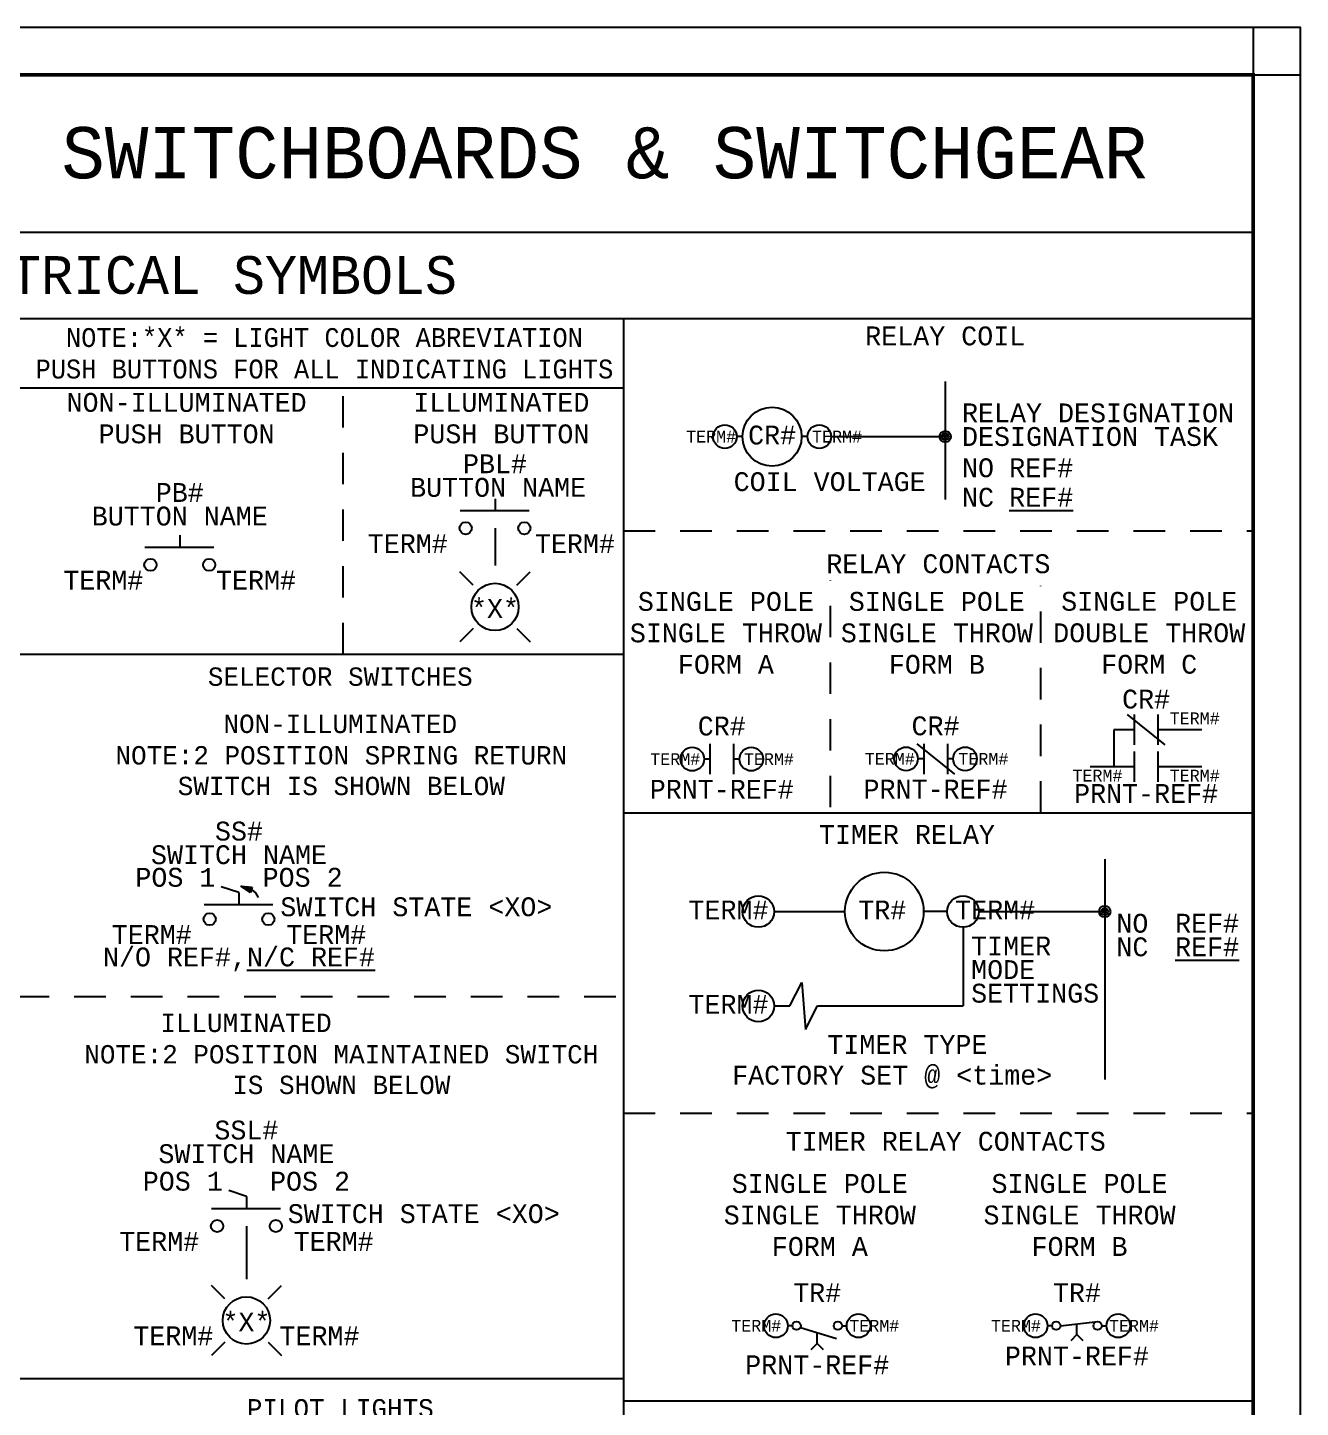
# Model space of a CAD drawing. Header units: inches. Extents: x -0.2 to 16.8, y -0.2 to 10.8.
# Drawn here: x 11.76 to 16.81, y 5.33 to 10.81 of the extents above; entities that cross this region are included whole.
import ezdxf
from ezdxf.enums import TextEntityAlignment as Align

# ---------------------------------------------------------------- set-up
doc = ezdxf.new("R2010")
doc.units = ezdxf.units.IN
doc.header["$LTSCALE"] = 0.25
doc.header["$MEASUREMENT"] = 0
doc.linetypes.add('DASHED', pattern=[0.75, 0.5, -0.25])
doc.layers.get('0').update_dxf_attribs({"linetype": 'CONTINUOUS'})
doc.layers.add('Border', color=250, linetype='CONTINUOUS', plot=False)
for name, color, linetype in [('DESC', 150, 'CONTINUOUS'), ('LINK', 9, 'CONTINUOUS'), ('LOC', 8, 'CONTINUOUS'), ('MISC', 7, 'CONTINUOUS'), ('POS', 52, 'CONTINUOUS'), ('SYMS', 7, 'CONTINUOUS'), ('TAGFIXED', 7, 'CONTINUOUS'), ('TAGS', 150, 'CONTINUOUS'), ('TERMS', 123, 'CONTINUOUS'), ('TITLEBLOCK', 7, 'CONTINUOUS'), ('WIRE_TYPE', 7, 'CONTINUOUS'), ('XREF', 7, 'CONTINUOUS'), ('XREFCHILD', 134, 'CONTINUOUS')]:
    doc.layers.add(name, color=color, linetype=linetype)
doc.styles.add('Mono 821', font='monos.ttf', dxfattribs={"height": 1.8})
doc.styles.add('Mono 821 Leader', font='monos.ttf', dxfattribs={"height": 0.075})
doc.styles.get("Standard").update_dxf_attribs({"font": 'SIMPLEX'})
doc.styles.add('WD', font='monosb.ttf')
doc.styles.add('WD_IEC', font='monosb.ttf', dxfattribs={"width": 0.9, "height": 4})

# ---------------------------------------------------------------- blocks, each defined once
blk = doc.blocks.new('ECAD_LSE_Custom_TB_2.0')
at = {"layer": 'Border', "linetype": 'Continuous'}
for points in [[(0, 0), (17, 0), (17, 11), (0, 11)], [(17, 11), (16.8125, 11), (16.8125, 10.8125), (17, 10.8125)]]:
    blk.add_lwpolyline(points, close=True, dxfattribs=at)
at = {"layer": 'TITLEBLOCK', "color": 7, "linetype": 'Continuous', "const_width": 0.0152}
blk.add_lwpolyline([(0.1875, 10.8125), (0.1875, 0.1875), (16.8125, 0.1875), (16.8125, 10.8125)], close=True, dxfattribs=at)
at = {"layer": 'TITLEBLOCK', "linetype": 'Continuous', "lineweight": 30, "flags": 104}
blk.add_attdef('SYSTEM_SPECS', text='', height=0.075, dxfattribs=at).set_placement((13.25, 10.7188), align=Align.TOP_LEFT)
at = {"layer": 'TITLEBLOCK', "linetype": 'Continuous', "style": 'Mono 821'}
blk.add_attdef('PROJECT_NAME', text='', height=0.1, dxfattribs=at).set_placement((13.5075, 1.2089), align=Align.MIDDLE_LEFT)
blk.add_attdef('CUSTOMER_DESIGNATION', text='', height=0.1, dxfattribs=at).set_placement((11.25, 1.1875), align=Align.TOP_CENTER)
for tag, p in [('CUSTOMER', (14.4154, 1)), ('SWBD_AMP_VOLT_KAIC_NEMA', (11.25, 0.9375)), ('SCALE', (16.0901, 0.9724)), ('CUSTOMER_2', (14.4154, 0.8438)), ('CUSTOMER_3', (14.4154, 0.6875)), ('QUOTE_NUMBER', (16.0636, 0.7097)), ('DWG_NUMBER', (16.1041, 0.3594))]:
    blk.add_attdef(tag, text='', height=0.1, dxfattribs=at).set_placement(p, align=Align.MIDDLE_CENTER)
blk.add_attdef('DWG_TYPE', text='', height=0.1, dxfattribs=at).set_placement((11.25, 0.6875), align=Align.BOTTOM_CENTER)
blk = doc.blocks.new('HPB11')
for p, q in [((0, 0.1172), (0, 0.0703)), ((-0.1387, 0.0703), (0.135, 0.0703))]:
    blk.add_line(p, q)
for centre in [(-0.1165, 0), (0.1165, 0)]:
    blk.add_circle(centre, 0.0242)
at = {"style": 'WD'}
for tag, p in [('INST', (0, 0.6194)), ('LOC', (0, 0.4922)), ('DESC1', (0, 0.375)), ('DESC2', (0, 0.2812)), ('TAG1', (0, 0.1406)), ('XREF', (0, -0.1453))]:
    blk.add_attdef(tag, text='', height=0.075, dxfattribs=at).set_placement(p, align=Align.CENTER)
for tag, p in [('X2LINK', (0, 0.1641)), ('X8LINK', (0, 0))]:
    blk.add_attdef(tag, p, '', height=0.0075, dxfattribs=at)
for tag, p, height, flags in [('FAMILY', (0.1535, 0.1143), 0.0075, 9), ('CONTACT', (0.1535, 0.1018), 0.0075, 1), ('X4TERM01', (-0.1406, 0), 0.00938, 1), ('X1TERM02', (0.1406, 0), 0.00938, 1)]:
    blk.add_attdef(tag, p, '', height=height, dxfattribs=dict(at, flags=flags))
at = {"linetype": 'Continuous', "style": 'WD', "flags": 9}
for tag, p in [('ASSYCODE', (0.1725, 0.0535)), ('MFG', (0.1708, 0.0665)), ('CAT', (0.1723, 0.0811))]:
    blk.add_attdef(tag, text='', height=0.0075, dxfattribs=at).set_placement(p, align=Align.CENTER)
at = {"linetype": 'Continuous', "style": 'WD', "flags": 8}
blk.add_attdef('TERM01', text='', height=0.075, dxfattribs=at).set_placement((-0.1875, -0.0235), align=Align.TOP_RIGHT)
blk.add_attdef('TERM02', text='', height=0.075, dxfattribs=at).set_placement((0.1875, -0.0235), align=Align.TOP_LEFT)
blk = doc.blocks.new('HPB11L')
for p, q in [((0, 0.1172), (0, 0.0703)), ((-0.1387, 0.0703), (0.135, 0.0703))]:
    blk.add_line(p, q)
for centre in [(-0.1165, 0), (0.1165, 0)]:
    blk.add_circle(centre, 0.0242)
at = {"style": 'WD'}
for tag, p in [('INST', (0, 0.6194)), ('LOC', (0, 0.4922)), ('DESC1', (0, 0.375)), ('DESC2', (0, 0.2812)), ('TAG1', (0, 0.1406)), ('XREF', (0, -0.1453))]:
    blk.add_attdef(tag, text='', height=0.075, dxfattribs=at).set_placement(p, align=Align.CENTER)
for tag, p in [('X2LINK', (0, 0.1641)), ('X8LINK', (0, 0))]:
    blk.add_attdef(tag, p, '', height=0.0075, dxfattribs=at)
for tag, p, height, flags in [('FAMILY', (0.1535, 0.1143), 0.0075, 9), ('CONTACT', (0.1535, 0.1018), 0.0075, 1), ('X4TERM01', (-0.1406, 0), 0.00938, 1), ('X1TERM02', (0.1406, 0), 0.00938, 1)]:
    blk.add_attdef(tag, p, '', height=height, dxfattribs=dict(at, flags=flags))
at = {"linetype": 'Continuous', "style": 'WD', "flags": 9}
for tag, p in [('ASSYCODE', (0.1747, 0.055)), ('MFG', (0.1708, 0.0665)), ('CAT', (0.1723, 0.0811))]:
    blk.add_attdef(tag, text='', height=0.0075, dxfattribs=at).set_placement(p, align=Align.CENTER)
at = {"linetype": 'Continuous', "style": 'WD', "flags": 8}
blk.add_attdef('TERM01', text='', height=0.075, dxfattribs=at).set_placement((-0.1875, -0.0235), align=Align.TOP_RIGHT)
blk.add_attdef('TERM02', text='', height=0.075, dxfattribs=at).set_placement((0.1875, -0.0235), align=Align.TOP_LEFT)
blk = doc.blocks.new('HPB2R')
for p, q in [((-0.0862, 0.0862), (-0.1392, 0.1392)), ((0.0862, 0.0862), (0.1392, 0.1392)), ((-0.0862, -0.0862), (-0.1392, -0.1392)), ((0.0862, -0.0862), (0.1392, -0.1392))]:
    blk.add_line(p, q)
blk.add_circle((0, 0), 0.0938)
at = {"style": 'WD'}
for tag, p in [('INST', (0, 0.3962)), ('LOC', (0, 0.269)), ('TAG2', (0, 0.1518)), ('COLOR', (0, -0.0438)), ('XREF', (0, -0.239)), ('DESC1', (0, -0.375)), ('DESC2', (0, -0.4688))]:
    blk.add_attdef(tag, text='', height=0.075, dxfattribs=at).set_placement(p, align=Align.CENTER)
for tag, p in [('X2LINK', (0, 0.1641)), ('X8LINK', (0, -0.1641))]:
    blk.add_attdef(tag, p, '', height=0.0075, dxfattribs=at)
at = {"style": 'WD', "flags": 9}
blk.add_attdef('FAMILY', text='', height=0.0075, dxfattribs=at).set_placement((-0.004, 0.1204), align=Align.CENTER)
at = {"style": 'WD', "flags": 1}
for tag, p in [('X4TERM01', (-0.0938, 0)), ('X1TERM02', (0.0938, 0))]:
    blk.add_attdef(tag, p, '', height=0.00938, dxfattribs=at)
at = {"linetype": 'Continuous', "style": 'WD', "flags": 8}
blk.add_attdef('TERM01', text='', height=0.075, dxfattribs=at).set_placement((-0.1313, -0.0235), align=Align.TOP_RIGHT)
blk.add_attdef('TERM02', text='', height=0.075, dxfattribs=at).set_placement((0.1313, -0.0235), align=Align.TOP_LEFT)
blk = doc.blocks.new('HSS112I')
for p, q in [((0, 0.1172), (-0.0703, 0.1406)), ((0, 0.1172), (0, 0.0703)), ((-0.1387, 0.0703), (0.135, 0.0703))]:
    blk.add_line(p, q)
for centre in [(-0.1165, 0), (0.1165, 0)]:
    blk.add_circle(centre, 0.0242)
at = {"style": 'WD'}
for tag, p in [('INST', (0, 0.7366)), ('LOC', (0, 0.6094)), ('DESC1', (0, 0.4922)), ('DESC2', (0, 0.3984)), ('TAG1', (0, 0.2578)), ('XREF', (0, -0.1453))]:
    blk.add_attdef(tag, text='', height=0.075, dxfattribs=at).set_placement(p, align=Align.CENTER)
blk.add_attdef('POS1', text='', height=0.075, dxfattribs=at).set_placement((-0.0938, 0.1406), align=Align.RIGHT)
for tag, p, height in [('X2LINK', (0, 0.1641), 0.0075), ('POS2', (0.0938, 0.1406), 0.075), ('STATE', (0.1641, 0.0118), 0.075), ('X8LINK', (0, 0), 0.0075)]:
    blk.add_attdef(tag, p, '', height=height, dxfattribs=at)
for tag, p, height, flags in [('FAMILY', (0.1535, 0.1143), 0.0075, 9), ('CONTACT', (0.1535, 0.1018), 0.0075, 1), ('X4TERM01', (-0.1406, 0), 0.00938, 1), ('X1TERM02', (0.1406, 0), 0.00938, 1)]:
    blk.add_attdef(tag, p, '', height=height, dxfattribs=dict(at, flags=flags))
at = {"linetype": 'Continuous', "style": 'WD', "flags": 9}
for tag, p in [('ASSYCODE', (0.1735, 0.0698)), ('MFG', (0.1723, 0.0811)), ('CAT', (0.1739, 0.0904))]:
    blk.add_attdef(tag, text='', height=0.0075, dxfattribs=at).set_placement(p, align=Align.CENTER)
at = {"linetype": 'Continuous', "style": 'WD', "flags": 8}
blk.add_attdef('TERM01', text='', height=0.075, dxfattribs=at).set_placement((-0.1875, -0.0235), align=Align.TOP_RIGHT)
blk.add_attdef('TERM02', text='', height=0.075, dxfattribs=at).set_placement((0.1875, -0.0235), align=Align.TOP_LEFT)
blk = doc.blocks.new('HSS2B')
for p, q in [((-0.0862, 0.0862), (-0.1392, 0.1392)), ((0.0862, 0.0862), (0.1392, 0.1392)), ((-0.0862, -0.0862), (-0.1392, -0.1392)), ((0.0862, -0.0862), (0.1392, -0.1392))]:
    blk.add_line(p, q)
blk.add_circle((0, 0), 0.0938)
at = {"style": 'WD'}
for tag, p in [('INST', (0, 0.3962)), ('LOC', (0, 0.269)), ('TAG2', (0, 0.1518)), ('COLOR', (0, -0.0438)), ('XREF', (0, -0.2344))]:
    blk.add_attdef(tag, text='', height=0.075, dxfattribs=at).set_placement(p, align=Align.CENTER)
for tag, p in [('X2LINK', (0, 0.1641)), ('X8LINK', (0, -0.1641))]:
    blk.add_attdef(tag, p, '', height=0.0075, dxfattribs=at)
at = {"style": 'WD', "flags": 9}
blk.add_attdef('FAMILY', text='', height=0.0075, dxfattribs=at).set_placement((-0.004, 0.1204), align=Align.CENTER)
at = {"style": 'WD', "flags": 1}
for tag, p in [('X4TERM01', (-0.0938, 0)), ('X1TERM02', (0.0938, 0))]:
    blk.add_attdef(tag, p, '', height=0.00938, dxfattribs=at)
at = {"linetype": 'Continuous', "style": 'WD', "flags": 8}
blk.add_attdef('TERM01', text='', height=0.075, dxfattribs=at).set_placement((-0.1313, -0.0235), align=Align.TOP_RIGHT)
blk.add_attdef('TERM02', text='', height=0.075, dxfattribs=at).set_placement((0.1313, -0.0235), align=Align.TOP_LEFT)
blk = doc.blocks.new('HCR1T')
for p, q in [((-0.1172, 0), (-0.1406, 0)), ((0.1406, 0), (0.1172, 0))]:
    blk.add_line(p, q)
for centre, radius in [((0, 0), 0.1172), ((-0.1875, 0), 0.0469), ((0.1875, 0), 0.0469)]:
    blk.add_circle(centre, radius)
at = {"style": 'WD'}
for tag, p in [('INST', (0, 0.3962)), ('LOC', (0, 0.269)), ('TAG1', (0, 0.1518))]:
    blk.add_attdef(tag, text='', height=0.075, dxfattribs=at).set_placement(p, align=Align.CENTER)
at = {"style": 'WD', "flags": 9}
blk.add_attdef('FAMILY', text='', height=0.0075, dxfattribs=at).set_placement((-0.004, 0.1274), align=Align.CENTER)
at = {"linetype": 'Continuous', "style": 'WD', "flags": 1}
for tag, p in [('CAT', (0, 0.1195)), ('MFG', (0, 0.1053))]:
    blk.add_attdef(tag, text='', height=0.0075, dxfattribs=at).set_placement(p, align=Align.MIDDLE)
at = {"style": 'WD'}
for tag, p in [('DESC1', (0.8445, 0.0567)), ('DESC2', (0.8445, -0.037)), ('DESC3', (0.8445, -0.1307)), ('XREFNO', (1.0194, -0.2948)), ('XREFNC', (1.0194, -0.412))]:
    blk.add_attdef(tag, p, '', height=0.075, dxfattribs=at)
at = {"linetype": 'Continuous', "style": 'WD', "flags": 9}
blk.add_attdef('ASSYCODE', text='', height=0.0075, dxfattribs=at).set_placement((0, 0.082), align=Align.CENTER)
at = {"linetype": 'Continuous', "style": 'WD', "flags": 8}
for tag, p in [('TERM01', (-0.1875, 0)), ('TERM02', (0.1875, 0))]:
    blk.add_attdef(tag, text='', height=0.0469, dxfattribs=at).set_placement(p, align=Align.MIDDLE_CENTER)
at = {"style": 'WD'}
for tag, p, height, flags in [('X4TERM01', (-0.2344, 0), 0.00938, 1), ('X1TERM02', (0.2344, 0), 0.00938, 1), ('NO', (0.8445, -0.2948), 0.075, 8), ('NC', (0.8445, -0.412), 0.075, 8)]:
    blk.add_attdef(tag, p, '', height=height, dxfattribs=dict(at, flags=flags))
blk = doc.blocks.new('HCR21T')
at = {"linetype": 'Continuous'}
for p, q in [((-0.0469, 0.06), (-0.0469, -0.06)), ((0.0469, 0.06), (0.0469, -0.06))]:
    blk.add_line(p, q, dxfattribs=at)
for p, q in [((-0.0469, 0), (-0.0703, 0)), ((0.0703, 0), (0.0469, 0))]:
    blk.add_line(p, q)
for centre in [(-0.1172, 0), (0.1172, 0)]:
    blk.add_circle(centre, 0.0469)
at = {"style": 'WD'}
for tag, p in [('INST', (0, 0.3381)), ('LOC', (0, 0.2109)), ('TAG2', (0, 0.0938)), ('XREF', (0, -0.1574)), ('DESC1', (0, -0.2902)), ('DESC2', (0, -0.384))]:
    blk.add_attdef(tag, text='', height=0.075, dxfattribs=at).set_placement(p, align=Align.CENTER)
for tag, p in [('X2LINK', (0, 0.0938)), ('X8LINK', (0, -0.0938))]:
    blk.add_attdef(tag, p, '', height=0.0075, dxfattribs=at)
at = {"linetype": 'Continuous', "style": 'WD', "flags": 8}
for tag, p in [('TERM01', (-0.1172, 0)), ('TERM02', (0.1172, 0))]:
    blk.add_attdef(tag, text='', height=0.0469, dxfattribs=at).set_placement(p, align=Align.MIDDLE_CENTER)
at = {"style": 'WD'}
for tag, p, height, flags in [('X4TERM01', (-0.1641, 0), 0.00938, 1), ('CONTACT', (0.073, 0.0272), 0.0075, 1), ('FAMILY', (0.073, 0.0397), 0.0075, 9), ('X1TERM02', (0.1641, 0), 0.00938, 1)]:
    blk.add_attdef(tag, p, '', height=height, dxfattribs=dict(at, flags=flags))
blk = doc.blocks.new('HCR22T')
at = {"linetype": 'Continuous'}
for p, q in [((-0.075, 0.06), (0.075, -0.06)), ((-0.0469, 0.06), (-0.0469, -0.06)), ((0.0469, 0.06), (0.0469, -0.06))]:
    blk.add_line(p, q, dxfattribs=at)
for p, q in [((-0.0469, 0), (-0.0703, 0)), ((0.0703, 0), (0.0469, 0))]:
    blk.add_line(p, q)
for centre in [(-0.1172, 0), (0.1172, 0)]:
    blk.add_circle(centre, 0.0469)
at = {"style": 'WD'}
for tag, p in [('INST', (0, 0.3381)), ('LOC', (0, 0.2109)), ('TAG2', (0, 0.0938)), ('XREF', (0, -0.1574)), ('DESC1', (0, -0.2902)), ('DESC2', (0, -0.384)), ('DESC3', (0, -0.4777))]:
    blk.add_attdef(tag, text='', height=0.075, dxfattribs=at).set_placement(p, align=Align.CENTER)
for tag, p in [('X2LINK', (0, 0.0938)), ('X8LINK', (0, -0.0938))]:
    blk.add_attdef(tag, p, '', height=0.0075, dxfattribs=at)
at = {"linetype": 'Continuous', "style": 'WD', "flags": 8}
for tag, p in [('TERM01', (-0.1172, 0)), ('TERM02', (0.1172, 0))]:
    blk.add_attdef(tag, text='', height=0.0469, dxfattribs=at).set_placement(p, align=Align.MIDDLE_CENTER)
at = {"style": 'WD'}
for tag, p, height, flags in [('X4TERM01', (-0.1641, 0), 0.00938, 1), ('CONTACT', (0.073, 0.0272), 0.0075, 1), ('FAMILY', (0.073, 0.0397), 0.0075, 9), ('X1TERM02', (0.1641, 0), 0.00938, 1)]:
    blk.add_attdef(tag, p, '', height=height, dxfattribs=dict(at, flags=flags))
blk = doc.blocks.new('HCR23')
for p, q in [((-0.0755, 0.2069), (0.0745, 0.0869)), ((-0.0474, 0.2069), (-0.0474, 0.0869)), ((0.0463, 0.2069), (0.0463, 0.0869)), ((-0.0474, 0.1469), (-0.129, 0.1469)), ((-0.129, 0.1469), (-0.129, 0)), ((0.0463, 0.1477), (0.2209, 0.1477)), ((-0.0474, 0.06), (-0.0474, -0.06)), ((0.0463, 0.06), (0.0463, -0.06)), ((-0.0474, 0), (-0.222, 0)), ((0.2209, 0), (0.0463, 0))]:
    blk.add_line(p, q)
at = {"style": 'WD'}
for tag, p in [('INST', (-0.0005, 0.5274)), ('LOC', (-0.0005, 0.4102)), ('TAG2', (-0.0005, 0.2958)), ('XREF', (-0.0005, -0.2043)), ('DESC1', (-0.0005, -0.3371)), ('DESC2', (-0.0005, -0.4255)), ('DESC3', (-0.0005, -0.5139))]:
    blk.add_attdef(tag, text='', height=0.075, dxfattribs=at).set_placement(p, align=Align.CENTER)
at = {"style": 'WD', "flags": 8}
for tag, p in [('TERM03', (0.0932, 0.256)), ('TERM02', (0.0932, -0.0118))]:
    blk.add_attdef(tag, text='', height=0.075, dxfattribs=at).set_placement(p, align=Align.TOP_LEFT)
for tag, p, height, style, flags in [('X2LINK', (-0.0005, 0.2068), 0.00945, 'WD_IEC', 1), ('CONTACT', (0.0724, 0.1617), 0.0075, 'WD', 1), ('FAMILY', (0.0724, 0.1742), 0.0075, 'WD', 9), ('X8LINK', (-0.0005, -0.0629), 0.00945, 'WD_IEC', 1)]:
    blk.add_attdef(tag, p, '', height=height, dxfattribs=dict(style=style, flags=flags))
at = {"style": 'WD_IEC', "width": 0.9, "flags": 1}
for tag, p in [('X1TERM03', (0.2209, 0.1477)), ('X4TERM01', (-0.222, 0)), ('X1TERM02', (0.2209, 0))]:
    blk.add_attdef(tag, p, '', height=0.0103, dxfattribs=at)
at = {"style": 'WD', "flags": 8}
blk.add_attdef('TERM01', text='', height=0.075, dxfattribs=at).set_placement((-0.0943, -0.0118), align=Align.TOP_RIGHT)
blk = doc.blocks.new('HTD1_002-SYM_COIL_TMR_RLY_CTRL-INPUT')
for p, q in [((0.0625, 0), (0.3438, 0)), ((0.75, 0), (0.6562, 0)), ((0.8125, -0.0625), (0.8125, -0.375)), ((0.125, -0.375), (0.1719, -0.2812)), ((0.1719, -0.2812), (0.1875, -0.4687)), ((0.0625, -0.375), (0.125, -0.375)), ((0.1875, -0.4687), (0.2344, -0.375)), ((0.2344, -0.375), (0.8125, -0.375))]:
    blk.add_line(p, q)
for centre, radius in [((0.5, 0), 0.1562), ((0, 0), 0.0625), ((0.8125, 0), 0.0625), ((0, -0.375), 0.0625)]:
    blk.add_circle(centre, radius)
at = {"linetype": 'Continuous', "style": 'WD'}
for tag, p in [('INST', (0.4979, 0.5282)), ('LOC', (0.5104, 0.3586)), ('TAG1', (0.492, 0.2024)), ('RATING1', (0.5312, -0.625)), ('RATING2', (0.5312, -0.7812))]:
    blk.add_attdef(tag, text='', height=0.075, dxfattribs=at).set_placement(p, align=Align.CENTER)
for tag, p in [('DESC1', (1.626, 0.0757)), ('DESC2', (1.626, -0.0181)), ('DESC3', (1.626, -0.1118)), ('XREFNO', (1.8591, -0.3931)), ('XREFNC', (1.8591, -0.5493))]:
    blk.add_attdef(tag, p, '', height=0.075, dxfattribs=at)
for tag, p, height, flags in [('X4TERM01', (-0.0625, 0), 0.005, 1), ('X1TERM03', (0.875, 0), 0.005, 1), ('NO', (1.626, -0.3931), 0.075, 8), ('X4TERM02', (-0.0625, -0.375), 0.005, 1), ('NC', (1.626, -0.5493), 0.075, 8)]:
    blk.add_attdef(tag, p, '', height=height, dxfattribs=dict(at, flags=flags))
for tag, p in [('TERM01', (-0.1175, -0.015)), ('TERM02', (-0.1175, -0.39))]:
    blk.add_attdef(tag, text='', height=0.075, dxfattribs=at).set_placement(p, align=Align.TOP_RIGHT)
blk.add_attdef('TERM03', text='', height=0.075, dxfattribs=at).set_placement((0.93, -0.015), align=Align.TOP_LEFT)
at = {"linetype": 'Continuous', "style": 'WD', "flags": 9}
for tag, p in [('FAMILY', (0.712, -0.1427)), ('ASSYCODE', (0.7184, -0.1996))]:
    blk.add_attdef(tag, text='', height=0.01, dxfattribs=at).set_placement(p, align=Align.CENTER)
at = {"linetype": 'Continuous', "style": 'WD', "flags": 1}
for tag, p in [('CAT', (0.719, -0.1532)), ('MFG', (0.7207, -0.1721))]:
    blk.add_attdef(tag, text='', height=0.01, dxfattribs=at).set_placement(p, align=Align.MIDDLE)
blk = doc.blocks.new('WDDOT')
for radius in [0.0225, 0.014, 0.00697]:
    blk.add_circle((0, 0), radius)
blk = doc.blocks.new('HTD21NT')
for p, q in [((-0.0986, 0), (-0.1172, 0)), ((0.0986, 0), (0.1172, 0)), ((0, -0.0704), (0, -0.0275)), ((-0.0234, -0.0938), (0, -0.0703)), ((0, -0.0703), (0.0234, -0.0938))]:
    blk.add_line(p, q)
at = {"linetype": 'Continuous'}
blk.add_line((-0.0668, -0.0065), (0.0765, -0.05), dxfattribs=at)
for centre, radius in [((-0.1641, 0), 0.0469), ((-0.082, 0), 0.0166), ((0.082, 0), 0.0166), ((0.1641, 0), 0.0469)]:
    blk.add_circle(centre, radius)
at = {"style": 'WD'}
for tag, p in [('INST', (0, 0.3381)), ('LOC', (0, 0.2109)), ('TAG2', (0, 0.0938)), ('XREF', (0, -0.1926)), ('DESC1', (0, -0.3286)), ('DESC2', (0, -0.4224)), ('DESC3', (0, -0.5161))]:
    blk.add_attdef(tag, text='', height=0.075, dxfattribs=at).set_placement(p, align=Align.CENTER)
at = {"linetype": 'Continuous', "style": 'WD', "flags": 8}
for tag, p in [('TERM01', (-0.1641, 0)), ('TERM02', (0.1641, 0))]:
    blk.add_attdef(tag, text='', height=0.0469, dxfattribs=at).set_placement(p, align=Align.MIDDLE_CENTER)
at = {"style": 'WD'}
for tag, p, height, flags in [('X4TERM01', (-0.2109, 0), 0.00938, 1), ('CONTACT', (0.0378, 0.0272), 0.0075, 1), ('FAMILY', (0.0378, 0.0397), 0.0075, 9), ('X1TERM02', (0.2109, 0), 0.00938, 1)]:
    blk.add_attdef(tag, p, '', height=height, dxfattribs=dict(at, flags=flags))
blk = doc.blocks.new('HTD22NT')
for p, q in [((-0.0986, 0), (-0.1172, 0)), ((0, -0.0352), (0, 0.0077)), ((0.0986, 0), (0.1172, 0)), ((-0.0234, -0.0586), (0, -0.0352)), ((0, -0.0352), (0.0234, -0.0586))]:
    blk.add_line(p, q)
at = {"linetype": 'Continuous'}
blk.add_line((-0.0655, 0.0001), (0.0833, 0.0167), dxfattribs=at)
for centre, radius in [((-0.1641, 0), 0.0469), ((-0.082, 0), 0.0166), ((0.082, 0), 0.0166), ((0.1641, 0), 0.0469)]:
    blk.add_circle(centre, radius)
at = {"style": 'WD'}
for tag, p in [('INST', (0, 0.3381)), ('LOC', (0, 0.2109)), ('TAG2', (0, 0.0938)), ('XREF', (0, -0.1574)), ('DESC1', (0, -0.2934)), ('DESC2', (0, -0.3872)), ('DESC3', (0, -0.4809))]:
    blk.add_attdef(tag, text='', height=0.075, dxfattribs=at).set_placement(p, align=Align.CENTER)
at = {"linetype": 'Continuous', "style": 'WD', "flags": 8}
for tag, p in [('TERM01', (-0.1641, 0)), ('TERM02', (0.1641, 0))]:
    blk.add_attdef(tag, text='', height=0.0469, dxfattribs=at).set_placement(p, align=Align.MIDDLE_CENTER)
at = {"style": 'WD'}
for tag, p, height, flags in [('X4TERM01', (-0.2109, 0), 0.00938, 1), ('CONTACT', (0.0378, 0.0272), 0.0075, 1), ('FAMILY', (0.0378, 0.0397), 0.0075, 9), ('X1TERM02', (0.2109, 0), 0.00938, 1)]:
    blk.add_attdef(tag, p, '', height=height, dxfattribs=dict(at, flags=flags))
blk = doc.blocks.new('*X138')
at = {"color": 0, "linetype": 'ByBlock'}
for p, q in [((0.0054, 0.1755), (0.0083, 0.1783)), ((0.0109, 0.1721), (0.0165, 0.1777)), ((0.0163, 0.1687), (0.0248, 0.1772)), ((0.0217, 0.1653), (0.0331, 0.1766)), ((0.0272, 0.1619), (0.0413, 0.176)), ((0.0326, 0.1585), (0.0496, 0.1754)), ((0.0381, 0.1551), (0.0579, 0.1749)), ((0.0435, 0.1517), (0.0572, 0.1654)), ((0.0489, 0.1483), (0.053, 0.1523))]:
    blk.add_line(p, q, dxfattribs=at)
blk = doc.blocks.new('HSS112R')
for p, q in [((0, 0.1055), (-0.0703, 0.1289)), ((0.0068, 0.1306), (0.052, 0.1275)), ((0.0452, 0.1066), (0.0068, 0.1306)), ((0.052, 0.1275), (0.0452, 0.1066)), ((-0.1387, 0.0586), (0.135, 0.0586)), ((0, 0.1055), (0, 0.0586))]:
    blk.add_line(p, q)
for centre in [(-0.1165, 0), (0.1165, 0)]:
    blk.add_circle(centre, 0.0242)
blk.add_arc((0.0322, 0.0731), 0.0465, 16.0385, 68.9426)
at = {"xscale": 0.75, "yscale": 0.75, "zscale": 0.75}
blk.add_blockref('*X138', (0.0068, -0.0035), dxfattribs=at)
at = {"style": 'WD'}
for tag, p in [('INST', (0, 0.7366)), ('LOC', (0, 0.6094)), ('DESC1', (0, 0.4922)), ('DESC2', (0, 0.3984)), ('TAG1', (0, 0.2578)), ('XREF', (0, -0.1453))]:
    blk.add_attdef(tag, text='', height=0.075, dxfattribs=at).set_placement(p, align=Align.CENTER)
blk.add_attdef('POS1', text='', height=0.075, dxfattribs=at).set_placement((-0.0938, 0.1289), align=Align.RIGHT)
for tag, p, height in [('X2LINK', (0, 0.1641), 0.0075), ('POS2', (0.0938, 0.1289), 0.075), ('STATE', (0.1641, 0.0118), 0.075), ('X8LINK', (0, 0), 0.0075)]:
    blk.add_attdef(tag, p, '', height=height, dxfattribs=at)
for tag, p, height, flags in [('FAMILY', (0.1535, 0.1143), 0.0075, 9), ('CONTACT', (0.1535, 0.1018), 0.0075, 1), ('X4TERM01', (-0.1406, 0), 0.00938, 1), ('X1TERM02', (0.1406, 0), 0.00938, 1)]:
    blk.add_attdef(tag, p, '', height=height, dxfattribs=dict(at, flags=flags))
at = {"linetype": 'Continuous', "style": 'WD', "flags": 9}
for tag, p in [('ASSYCODE', (0.1755, 0.0706)), ('MFG', (0.1723, 0.0811)), ('CAT', (0.1739, 0.0904))]:
    blk.add_attdef(tag, text='', height=0.0075, dxfattribs=at).set_placement(p, align=Align.CENTER)
at = {"linetype": 'Continuous', "style": 'WD', "flags": 8}
blk.add_attdef('TERM01', text='', height=0.075, dxfattribs=at).set_placement((-0.1875, -0.0235), align=Align.TOP_RIGHT)
blk.add_attdef('TERM02', text='', height=0.075, dxfattribs=at).set_placement((0.1875, -0.0235), align=Align.TOP_LEFT)

msp = doc.modelspace()

# ---------------------------------------------------------------- linework, layer by layer
at = {"linetype": 'Continuous'}
for p, q in [((14.125, 9.655), (14.125, 1.1043)), ((11.7188, 9.3806), (14.125, 9.3806)), ((11.7188, 8.3221), (14.125, 8.3221)), ((11.7188, 5.4452), (14.125, 5.4452)), ((14.125, 5.3564), (16.625, 5.3564))]:
    msp.add_line(p, q, dxfattribs=at)
at = {"linetype": 'DASHED'}
for p, q in [((13.0119, 8.3221), (13.0119, 9.3806)), ((14.125, 8.8125), (16.625, 8.8125)), ((14.9465, 7.7145), (14.9465, 8.616)), ((15.7813, 7.6923), (15.7813, 8.5938)), ((11.7188, 6.963), (14.125, 6.963)), ((14.125, 6.499), (16.625, 6.499))]:
    msp.add_line(p, q, dxfattribs=at)
msp.add_line((14.125, 7.6923), (16.625, 7.6923))
at = {"layer": 'LINK'}
for points in [[(13.6144, 8.8223), (13.6144, 8.6738)], [(12.6273, 6.0507), (12.6273, 5.8398)]]:
    msp.add_lwpolyline(points, dxfattribs=at)
at = {"layer": 'TITLEBLOCK', "linetype": 'Continuous'}
for p, q in [((0, 9.9987), (16.625, 9.9987)), ((0, 9.655), (16.625, 9.655))]:
    msp.add_line(p, q, dxfattribs=at)
at = {"layer": 'WIRE_TYPE', "linetype": 'Continuous'}
for p, q in [((15.4022, 9.405), (15.4022, 8.9363)), ((14.949, 9.1863), (15.4022, 9.1863)), ((16.0353, 7.5077), (16.0353, 6.6327)), ((15.5353, 7.2999), (16.0353, 7.2999))]:
    msp.add_line(p, q, dxfattribs=at)

# ---------------------------------------------------------------- block references
at = {"linetype": 'Continuous'}
msp.add_blockref('ECAD_LSE_Custom_TB_2.0', (-0.1875, -0.1891), dxfattribs=at)
at = {"layer": 'SYMS', "linetype": 'Continuous'}
ref = msp.add_blockref('HCR1T', (14.7147, 9.1863), dxfattribs=at)
ref.add_attrib('DESC3', 'COIL VOLTAGE', (14.562, 8.9699), dxfattribs={"layer": 'DESC', "height": 0.075, "style": 'WD'})
ref.add_attrib('TERM02', 'TERM#', dxfattribs={"layer": 'TERMS', "linetype": 'Continuous', "height": 0.04688, "style": 'WD', "flags": 8}).set_placement((14.9726, 9.1863), align=Align.MIDDLE_CENTER)
ref.add_attrib('TERM01', 'TERM#', dxfattribs={"layer": 'TERMS', "linetype": 'Continuous', "height": 0.04688, "style": 'WD', "flags": 8}).set_placement((14.4726, 9.1863), align=Align.MIDDLE_CENTER)
ref.add_attrib('NC', 'NC', (15.4688, 8.9079), dxfattribs={"layer": 'MISC', "height": 0.075, "style": 'WD', "flags": 8})
ref.add_attrib('NO', 'NO', (15.4688, 9.0251), dxfattribs={"layer": 'MISC', "height": 0.075, "style": 'WD', "flags": 8})
ref.add_attrib('XREFNC', '%%uREF#%%u', (15.6563, 8.9079), dxfattribs={"layer": 'XREF', "height": 0.075, "style": 'WD'})
ref.add_attrib('XREFNO', 'REF#', (15.6563, 9.0251), dxfattribs={"layer": 'XREF', "height": 0.075, "style": 'WD'})
ref.add_attrib('DESC2', 'DESIGNATION TASK', (15.4688, 9.1492), dxfattribs={"layer": 'DESC', "height": 0.075, "style": 'WD'})
ref.add_attrib('DESC1', 'RELAY DESIGNATION', (15.4688, 9.243), dxfattribs={"layer": 'DESC', "height": 0.075, "style": 'WD'})
ref.add_attrib('TAG1F', 'CR#', dxfattribs={"layer": 'TAGFIXED', "height": 0.075, "style": 'WD'}).set_placement((14.7147, 9.155), align=Align.CENTER)
for p in [(15.4022, 9.1863), (16.0353, 7.2999)]:
    msp.add_blockref('WDDOT', p, dxfattribs=at)
ref = msp.add_blockref('HPB11L', (13.6144, 8.8223), dxfattribs=at)
ref.add_attrib('TERM01', 'TERM#', dxfattribs={"layer": 'TERMS', "linetype": 'Continuous', "height": 0.075, "style": 'WD', "flags": 8}).set_placement((13.4269, 8.7988), align=Align.TOP_RIGHT)
ref.add_attrib('TERM02', 'TERM#', dxfattribs={"layer": 'TERMS', "linetype": 'Continuous', "height": 0.075, "style": 'WD', "flags": 8}).set_placement((13.7729, 8.7988), align=Align.TOP_LEFT)
ref.add_attrib('DESC1', 'BUTTON NAME', dxfattribs={"layer": 'DESC', "height": 0.075, "style": 'WD'}).set_placement((13.6268, 8.9473), align=Align.CENTER)
ref.add_attrib('TAG1F', 'PBL#', dxfattribs={"layer": 'TAGFIXED', "height": 0.075, "style": 'WD'}).set_placement((13.6144, 9.041), align=Align.CENTER)
ref = msp.add_blockref('HPB11', (12.3626, 8.677), dxfattribs=at)
ref.add_attrib('TERM01', 'TERM#', dxfattribs={"layer": 'TERMS', "linetype": 'Continuous', "height": 0.075, "style": 'WD', "flags": 8}).set_placement((12.218, 8.6535), align=Align.TOP_RIGHT)
ref.add_attrib('TERM02', 'TERM#', dxfattribs={"layer": 'TERMS', "linetype": 'Continuous', "height": 0.075, "style": 'WD', "flags": 8}).set_placement((12.5065, 8.6535), align=Align.TOP_LEFT)
ref.add_attrib('DESC1', 'BUTTON NAME', dxfattribs={"layer": 'DESC', "height": 0.075, "style": 'WD'}).set_placement((12.3626, 8.8333), align=Align.CENTER)
ref.add_attrib('TAG1F', 'PB#', dxfattribs={"layer": 'TAGFIXED', "height": 0.075, "style": 'WD'}).set_placement((12.3626, 8.927), align=Align.CENTER)
ref = msp.add_blockref('HPB2R', (13.6144, 8.5098), dxfattribs=at)
ref.add_attrib('COLOR', '*X*', dxfattribs={"layer": 'MISC', "height": 0.075, "style": 'WD'}).set_placement((13.6144, 8.466), align=Align.CENTER)
ref = msp.add_blockref('HCR23', (16.2003, 7.875), dxfattribs=at)
ref.add_attrib('TAG2', 'CR#', dxfattribs={"layer": 'TAGS', "height": 0.075, "style": 'WD'}).set_placement((16.1998, 8.1063), align=Align.CENTER)
ref.add_attrib('TERM03', 'TERM#', dxfattribs={"layer": 'TERMS', "height": 0.04688, "style": 'WD', "flags": 8}).set_placement((16.2935, 8.0907), align=Align.TOP_LEFT)
ref.add_attrib('XREF', 'PRNT-REF#', dxfattribs={"layer": 'XREFCHILD', "height": 0.075, "style": 'WD'}).set_placement((16.1998, 7.7313), align=Align.CENTER)
ref.add_attrib('TERM01', 'TERM#', dxfattribs={"layer": 'TERMS', "height": 0.04688, "style": 'WD', "flags": 8}).set_placement((16.106, 7.8632), align=Align.TOP_RIGHT)
ref.add_attrib('TERM02', 'TERM#', dxfattribs={"layer": 'TERMS', "height": 0.04688, "style": 'WD', "flags": 8}).set_placement((16.2935, 7.8632), align=Align.TOP_LEFT)
ref = msp.add_blockref('HCR21T', (14.5148, 7.9054), dxfattribs=at)
ref.add_attrib('TERM02', 'TERM#', dxfattribs={"layer": 'TERMS', "linetype": 'Continuous', "height": 0.04688, "style": 'WD', "flags": 8}).set_placement((14.702, 7.9054), align=Align.MIDDLE_CENTER)
ref.add_attrib('TERM01', 'TERM#', dxfattribs={"layer": 'TERMS', "linetype": 'Continuous', "height": 0.04688, "style": 'WD', "flags": 8}).set_placement((14.3301, 7.9054), align=Align.MIDDLE_CENTER)
ref.add_attrib('XREF', 'PRNT-REF#', dxfattribs={"layer": 'XREFCHILD', "height": 0.075, "style": 'WD'}).set_placement((14.5148, 7.748), align=Align.CENTER)
ref.add_attrib('TAG2', 'CR#', dxfattribs={"layer": 'TAGS', "height": 0.075, "style": 'WD'}).set_placement((14.5148, 7.9992), align=Align.CENTER)
ref = msp.add_blockref('HCR22T', (15.3638, 7.9062), dxfattribs=at)
ref.add_attrib('TERM02', 'TERM#', dxfattribs={"layer": 'TERMS', "linetype": 'Continuous', "height": 0.04688, "style": 'WD', "flags": 8}).set_placement((15.5536, 7.9062), align=Align.MIDDLE_CENTER)
ref.add_attrib('TERM01', 'TERM#', dxfattribs={"layer": 'TERMS', "linetype": 'Continuous', "height": 0.04688, "style": 'WD', "flags": 8}).set_placement((15.1819, 7.9062), align=Align.MIDDLE_CENTER)
ref.add_attrib('XREF', 'PRNT-REF#', dxfattribs={"layer": 'XREFCHILD', "height": 0.075, "style": 'WD'}).set_placement((15.3638, 7.7488), align=Align.CENTER)
ref.add_attrib('TAG2', 'CR#', dxfattribs={"layer": 'TAGS', "height": 0.075, "style": 'WD'}).set_placement((15.3638, 8), align=Align.CENTER)
ref = msp.add_blockref('HSS112R', (12.5978, 7.2695), dxfattribs=at)
ref.add_attrib('TERM01', 'TERM#', dxfattribs={"layer": 'TERMS', "linetype": 'Continuous', "height": 0.075, "style": 'WD', "flags": 8}).set_placement((12.4103, 7.2459), align=Align.TOP_RIGHT)
ref.add_attrib('TERM02', 'TERM#', dxfattribs={"layer": 'TERMS', "linetype": 'Continuous', "height": 0.075, "style": 'WD', "flags": 8}).set_placement((12.7853, 7.2459), align=Align.TOP_LEFT)
ref.add_attrib('STATE', 'SWITCH STATE <XO>', (12.7619, 7.2813), dxfattribs={"layer": 'MISC', "height": 0.075, "style": 'WD'})
ref.add_attrib('POS2', 'POS 2', (12.6916, 7.3984), dxfattribs={"layer": 'POS', "height": 0.075, "style": 'WD'})
ref.add_attrib('POS1', 'POS 1', dxfattribs={"layer": 'POS', "height": 0.075, "style": 'WD'}).set_placement((12.5041, 7.3984), align=Align.RIGHT)
ref.add_attrib('XREF', 'N/O REF#,%%uN/C REF#%%u', dxfattribs={"layer": 'XREF', "height": 0.075, "style": 'WD'}).set_placement((12.5978, 7.082), align=Align.CENTER)
ref.add_attrib('DESC1', 'SWITCH NAME', dxfattribs={"layer": 'DESC', "height": 0.075, "style": 'WD'}).set_placement((12.5978, 7.4882), align=Align.CENTER)
ref.add_attrib('TAG1F', 'SS#', dxfattribs={"layer": 'TAGFIXED', "height": 0.075, "style": 'WD'}).set_placement((12.5978, 7.582), align=Align.CENTER)
ref = msp.add_blockref('HTD1_002-SYM_COIL_TMR_RLY_CTRL-INPUT', (14.6603, 7.2999), dxfattribs=at)
ref.add_attrib('TAG1F', 'TR#', dxfattribs={"layer": 'TAGFIXED', "linetype": 'Continuous', "height": 0.075, "style": 'WD'}).set_placement((15.1523, 7.2687), align=Align.CENTER)
ref.add_attrib('DESC1', 'TIMER', (15.5051, 7.1256), dxfattribs={"layer": 'DESC', "linetype": 'Continuous', "height": 0.075, "style": 'WD'})
ref.add_attrib('DESC2', 'MODE', (15.5051, 7.0318), dxfattribs={"layer": 'DESC', "linetype": 'Continuous', "height": 0.075, "style": 'WD'})
ref.add_attrib('DESC3', 'SETTINGS', (15.5051, 6.9381), dxfattribs={"layer": 'DESC', "linetype": 'Continuous', "height": 0.075, "style": 'WD'})
ref.add_attrib('INST', 'TIMER TYPE', dxfattribs={"layer": 'LOC', "linetype": 'Continuous', "height": 0.075, "style": 'WD'}).set_placement((15.252, 6.7344), align=Align.CENTER)
ref.add_attrib('XREFNO', 'REF#', (16.3149, 7.2159), dxfattribs={"layer": 'XREF', "linetype": 'Continuous', "height": 0.075, "style": 'WD'})
ref.add_attrib('XREFNC', '%%uREF#%%u', (16.3149, 7.1222), dxfattribs={"layer": 'XREF', "linetype": 'Continuous', "height": 0.075, "style": 'WD'})
ref.add_attrib('NC', 'NC', (16.0818, 7.1222), dxfattribs={"layer": 'MISC', "linetype": 'Continuous', "height": 0.075, "style": 'WD', "flags": 8})
ref.add_attrib('NO', 'NO', (16.0818, 7.2159), dxfattribs={"layer": 'MISC', "linetype": 'Continuous', "height": 0.075, "style": 'WD', "flags": 8})
ref.add_attrib('RATING1', 'FACTORY SET @ <time>', dxfattribs={"layer": 'MISC', "linetype": 'Continuous', "height": 0.075, "style": 'WD'}).set_placement((15.1916, 6.6124), align=Align.CENTER)
ref.add_attrib('TERM01', 'TERM#', dxfattribs={"layer": 'TERMS', "linetype": 'Continuous', "height": 0.075, "style": 'WD'}).set_placement((14.7004, 7.3437), align=Align.TOP_RIGHT)
ref.add_attrib('TERM02', 'TERM#', dxfattribs={"layer": 'TERMS', "linetype": 'Continuous', "height": 0.075, "style": 'WD'}).set_placement((14.7004, 6.9687), align=Align.TOP_RIGHT)
ref.add_attrib('TERM03', 'TERM#', dxfattribs={"layer": 'TERMS', "linetype": 'Continuous', "height": 0.075, "style": 'WD'}).set_placement((15.4416, 7.3437), align=Align.TOP_LEFT)
ref = msp.add_blockref('HSS112I', (12.6273, 6.0507), dxfattribs=at)
ref.add_attrib('TERM01', 'TERM#', dxfattribs={"layer": 'TERMS', "linetype": 'Continuous', "height": 0.075, "style": 'WD', "flags": 8}).set_placement((12.4398, 6.0272), align=Align.TOP_RIGHT)
ref.add_attrib('TERM02', 'TERM#', dxfattribs={"layer": 'TERMS', "linetype": 'Continuous', "height": 0.075, "style": 'WD', "flags": 8}).set_placement((12.8148, 6.0272), align=Align.TOP_LEFT)
ref.add_attrib('STATE', 'SWITCH STATE <XO>', (12.7913, 6.0625), dxfattribs={"layer": 'MISC', "height": 0.075, "style": 'WD'})
ref.add_attrib('POS2', 'POS 2', (12.721, 6.1913), dxfattribs={"layer": 'POS', "height": 0.075, "style": 'WD'})
ref.add_attrib('POS1', 'POS 1', dxfattribs={"layer": 'POS', "height": 0.075, "style": 'WD'}).set_placement((12.5335, 6.1913), align=Align.RIGHT)
ref.add_attrib('DESC1', 'SWITCH NAME', dxfattribs={"layer": 'DESC', "height": 0.075, "style": 'WD'}).set_placement((12.6273, 6.3007), align=Align.CENTER)
ref.add_attrib('TAG1F', 'SSL#', dxfattribs={"layer": 'TAGFIXED', "height": 0.075, "style": 'WD'}).set_placement((12.6273, 6.3945), align=Align.CENTER)
ref = msp.add_blockref('HSS2B', (12.6273, 5.6757), dxfattribs=at)
ref.add_attrib('TERM02', 'TERM#', dxfattribs={"layer": 'TERMS', "linetype": 'Continuous', "height": 0.075, "style": 'WD', "flags": 8}).set_placement((12.7585, 5.6522), align=Align.TOP_LEFT)
ref.add_attrib('TERM01', 'TERM#', dxfattribs={"layer": 'TERMS', "linetype": 'Continuous', "height": 0.075, "style": 'WD', "flags": 8}).set_placement((12.496, 5.6522), align=Align.TOP_RIGHT)
ref.add_attrib('COLOR', '*X*', dxfattribs={"layer": 'MISC', "height": 0.075, "style": 'WD'}).set_placement((12.6273, 5.632), align=Align.CENTER)
ref = msp.add_blockref('HTD21NT', (14.8938, 5.6546), dxfattribs=at)
ref.add_attrib('TERM01', 'TERM#', dxfattribs={"layer": 'TERMS', "linetype": 'Continuous', "height": 0.04688, "style": 'WD', "flags": 8}).set_placement((14.6517, 5.6546), align=Align.MIDDLE_CENTER)
ref.add_attrib('TERM02', 'TERM#', dxfattribs={"layer": 'TERMS', "linetype": 'Continuous', "height": 0.04688, "style": 'WD', "flags": 8}).set_placement((15.1205, 5.6546), align=Align.MIDDLE_CENTER)
ref.add_attrib('XREF', 'PRNT-REF#', dxfattribs={"layer": 'XREFCHILD', "height": 0.075, "style": 'WD'}).set_placement((14.8938, 5.462), align=Align.CENTER)
ref.add_attrib('TAG2', 'TR#', dxfattribs={"layer": 'TAGS', "height": 0.075, "style": 'WD'}).set_placement((14.8938, 5.7484), align=Align.CENTER)
ref = msp.add_blockref('HTD22NT', (15.9251, 5.6546), dxfattribs=at)
ref.add_attrib('TERM01', 'TERM#', dxfattribs={"layer": 'TERMS', "linetype": 'Continuous', "height": 0.04688, "style": 'WD', "flags": 8}).set_placement((15.683, 5.6546), align=Align.MIDDLE_CENTER)
ref.add_attrib('TERM02', 'TERM#', dxfattribs={"layer": 'TERMS', "linetype": 'Continuous', "height": 0.04688, "style": 'WD', "flags": 8}).set_placement((16.1517, 5.6546), align=Align.MIDDLE_CENTER)
ref.add_attrib('XREF', 'PRNT-REF#', dxfattribs={"layer": 'XREFCHILD', "height": 0.075, "style": 'WD'}).set_placement((15.9251, 5.4972), align=Align.CENTER)
ref.add_attrib('TAG2', 'TR#', dxfattribs={"layer": 'TAGS', "height": 0.075, "style": 'WD'}).set_placement((15.9251, 5.7484), align=Align.CENTER)

# ---------------------------------------------------------------- texts
at = {"linetype": 'Continuous', "style": 'Mono 821 Leader'}
for s, width, heights, insert, char_height, attachment_point in [('\\W0.95;NOTE:*X* = LIGHT COLOR ABREVIATION\\PPUSH BUTTONS FOR ALL INDICATING LIGHTS', 2.669449, [0.3086], (12.9371, 9.6173), 0.075, 2), ('RELAY COIL', 2.1875, [0], (15.4022, 9.6238), 0.075, 2), ('NON-ILLUMINATED\\PPUSH BUTTON', 2.1875, [0], (12.3897, 9.3598), 0.075, 2), ('ILLUMINATED\\PPUSH BUTTON', 2.1875, [0], (13.6397, 9.3598), 0.075, 2), ('RELAY CONTACTS ', 2.420505, [0.1378], (15.375, 8.7188), 0.075, 2), ('SINGLE POLE SINGLE THROW\\PFORM A', 0.95927, [0.4156], (14.5312, 8.4062), 0.075, 5), ('SINGLE POLE SINGLE THROW\\PFORM B', 0.945927, [0.469], (15.3689, 8.4062), 0.075, 5), ('SINGLE POLE DOUBLE THROW\\PFORM C', 0.984851, [0.3424], (16.2121, 8.4066), 0.075, 5), ('SELECTOR SWITCHES', 2.59995, [0], (13, 8.2695), 0.073, 2), ('NON-ILLUMINATED', 2.1875, [0], (13, 8.082), 0.073, 2), ('NOTE:2 POSITION SPRING RETURN SWITCH IS SHOWN BELOW', 2.1875, [0], (13.0041, 7.957), 0.073, 2), ('TIMER RELAY', 2.1875, [0], (15.25, 7.6437), 0.075, 2), ('ILLUMINATED', 2.1875, [0], (12.6255, 6.8945), 0.073, 2), ('NOTE:2 POSITION MAINTAINED SWITCH IS SHOWN BELOW', 2.1875, [0], (13.0041, 6.7695), 0.073, 2), ('TIMER RELAY CONTACTS ', 2.420505, [0.1378], (15.4042, 6.4249), 0.075, 2), ('SINGLE POLE SINGLE THROW\\PFORM A', 0.95927, [0.4156], (14.9042, 6.0941), 0.075, 5), ('SINGLE POLE SINGLE THROW\\PFORM B', 0.945927, [0.469], (15.9355, 6.0941), 0.075, 5), ('PILOT LIGHTS\\P^I', 2.582977, [0], (13, 5.3632), 0.073, 2)]:
    msp.add_mtext_dynamic_manual_height_columns(s, width=width, gutter_width=0.375, heights=heights, dxfattribs=dict(at, insert=insert, char_height=char_height, attachment_point=attachment_point))
at = {"layer": 'TITLEBLOCK', "linetype": 'Continuous', "attachment_point": 5, "style": 'Mono 821'}
for s, width, heights, insert, char_height in [('UL891 SWITCHBOARDS & SWITCHGEAR', 6.126441, [0.5718], (13.5312, 10.3125), 0.203535), ('COMMON ELECTRICAL SYMBOLS', 9.447175, [0.1577], (11.875, 9.8271), 0.15)]:
    msp.add_mtext_dynamic_manual_height_columns(s, width=width, gutter_width=0.5, heights=heights, dxfattribs=dict(at, insert=insert, char_height=char_height))

doc.saveas('drawing.dxf')
